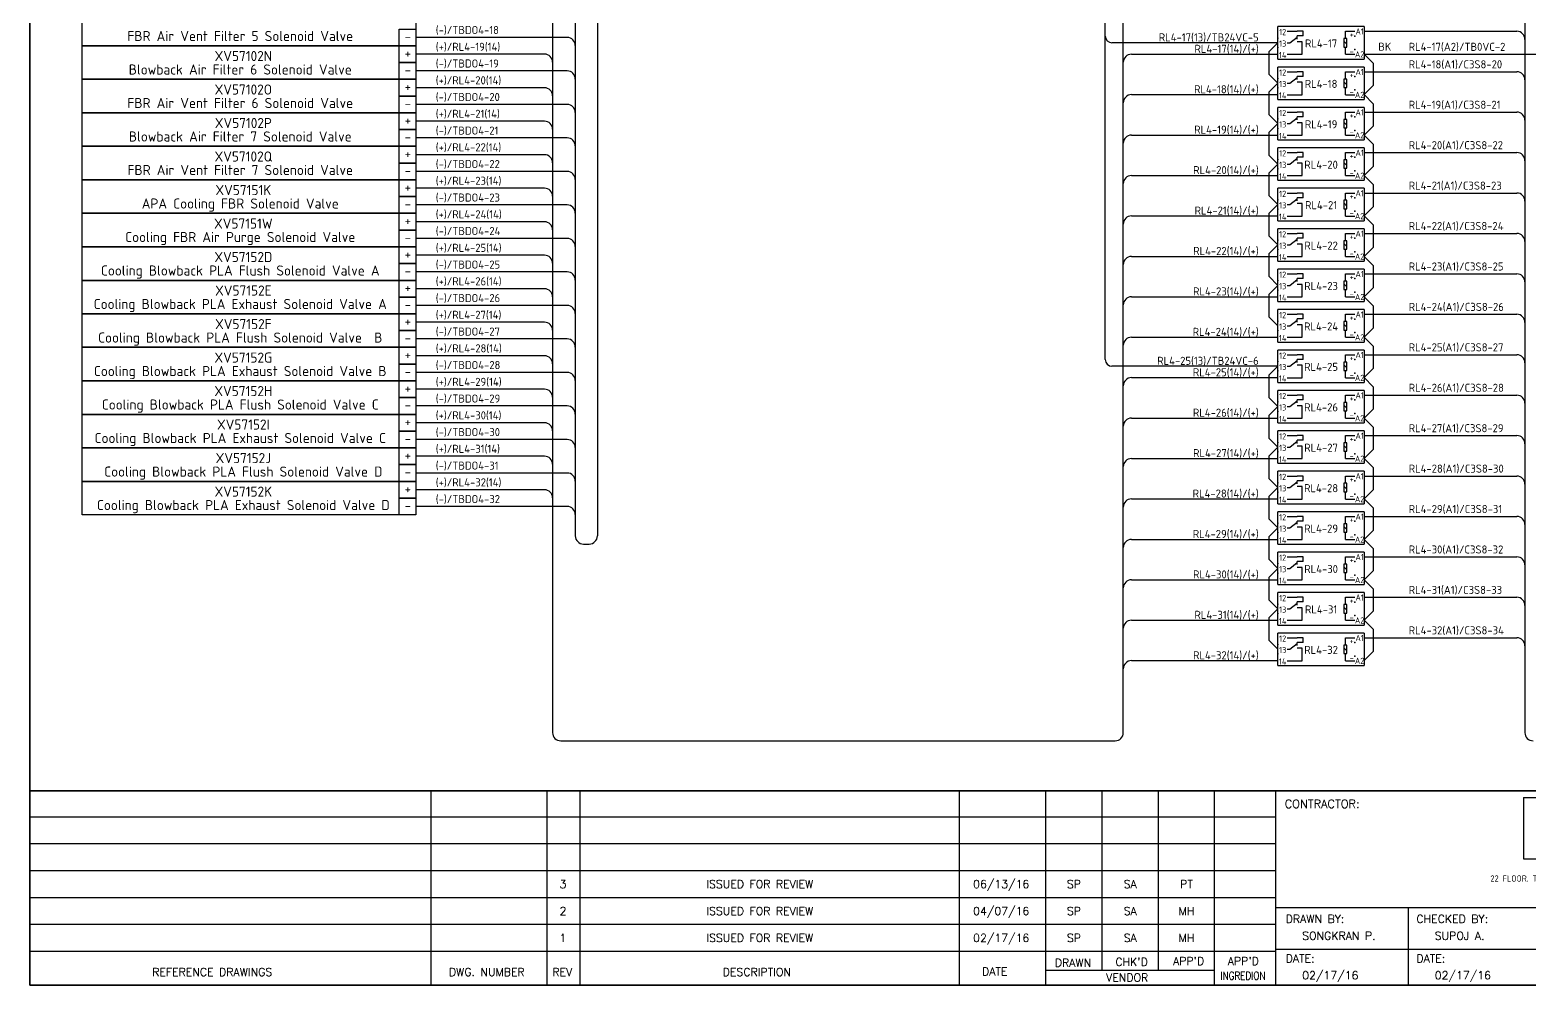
# Model space of a CAD drawing. Header units: inches. Extents: x 579627 to 667544, y 458630 to 507164.
# Drawn here: x 645913 to 648137, y 489908 to 491325 of the extents above; entities that cross this region are included whole.
import ezdxf
from ezdxf.enums import TextEntityAlignment as Align

# ---------------------------------------------------------------- set-up
doc = ezdxf.new("R2010")
doc.units = ezdxf.units.IN
doc.header["$MEASUREMENT"] = 0
for name, color, linetype in [('GT_1', 9, 'Continuous'), ('HELPPOINT', 7, 'Continuous'), ('MEMBER', 7, 'Continuous'), ('power', 7, 'Continuous')]:
    doc.layers.add(name, color=color, linetype=linetype)
doc.styles.add('HTX11', font='O8111901')
doc.styles.add('ISO3098B', font='ISO3098B.shx')
doc.styles.add('ROMANS', font='romans.shx', dxfattribs={"width": 0.85, "height": 25})

# ---------------------------------------------------------------- blocks, each defined once
blk = doc.blocks.new('TPA')
at = {"color": 0}
for p, q in [((565225.5, 502262.6), (565225.5, 502159)), ((565225.5, 502262.6), (565640.1, 502262.6)), ((565225.5, 502159), (565640.1, 502159))]:
    blk.add_line(p, q, dxfattribs=at)
at = {"layer": 'GT_1', "color": 4, "flags": 128}
for points in [[(563383.4, 501946.4), (563383.4, 502273.8)], [(563578.8, 501946.4), (563578.8, 502273.8)], [(563634.6, 501946.4), (563634.6, 502273.8)], [(564274, 501946.4), (564274, 502273.8)], [(564419.8, 501946.4), (564419.8, 502273.8)], [(564514.7, 501971.1), (564514.7, 502273.8)], [(564609.7, 501971.2), (564609.7, 502273.8)], [(564704.3, 501946.4), (564704.3, 502273.8)], [(564807.7, 501946.4), (564807.7, 502273.8)], [(564807.7, 502229.7), (562706.8, 502229.7)], [(564807.7, 502184.4), (562706.8, 502184.4)], [(564807.7, 502139.1), (562706.8, 502139.1)], [(564807.7, 502093.7), (562706.8, 502093.7)], [(565702.1, 502076.3), (564807.7, 502076.3)], [(565031.3, 501946.4), (565031.3, 502076.3)], [(564807.7, 502048.3), (562706.8, 502048.3)], [(564807.6, 502003), (562706.8, 502003)], [(565702.1, 502006.4), (564807.7, 502006.4)], [(564704.3, 501971.1), (564419.8, 501971.1)]]:
    blk.add_lwpolyline(points, dxfattribs=at)
at = {"layer": 'HELPPOINT', "color": 4, "lineweight": 35}
for p, q in [((562706.8, 501946.4), (562706.8, 505019.3)), ((562706.8, 501946.4), (562706.8, 505019.3)), ((567131, 501946.4), (562706.8, 501946.4)), ((567131, 501946.4), (562706.8, 501946.4))]:
    blk.add_line(p, q, dxfattribs=at)
at = {"layer": 'MEMBER', "color": 4, "lineweight": 35}
blk.add_line((562706.8, 502273.8), (567131, 502273.8), dxfattribs=at)
blk.add_line((562706.8, 502273.8), (567131, 502273.8), dxfattribs=at)
at = {"color": 4, "insert": (565640.9, 502148.9), "char_height": 10.5571, "width": 527.854, "attachment_point": 3, "style": 'ISO3098B'}
blk.add_mtext('ROCKWELL AUTOMATION THAI CO.,LTD.\\P22 FLOOR. TP&T BUILDING. 1 VIBHAVADEE 19, VIBHAVADEE-RANGSIT RD. CHATUCHAK, CHATUCHAK, BANGKOK 10900 THAILAND\\PTEL +66 (0) 2936-1500 FAX +66 (0) 2936-1511', dxfattribs=at)
at = {"style": 'HTX11'}
for tag, p in [('A', (566704.3, 502037.1)), ('B', (567038.2, 501963.3))]:
    blk.add_attdef(tag, text='', height=16.8, dxfattribs=at).set_placement(p, align=Align.MIDDLE_CENTER)
at = {"layer": 'MEMBER', "color": 4, "ltscale": 0.8, "style": 'ROMANS'}
for s, height, p in [('CONTRACTOR:', 14.035, (564822.6, 502244.9)), ('DRAWN BY:', 13.49, (564824.3, 502051.1)), ('CHECKED BY:', 13.495, (565044.7, 502051.1)), ('SONGKRAN P.', 13.495, (564852.1, 502022.7)), ('SUPOJ A.', 13.49, (565075.6, 502022.7)), ("APP'D", 13.49, (564634.3, 501980.1)), ("APP'D", 13.49, (564726.6, 501980.1)), ('DATE:', 13.49, (564824.3, 501984.5)), ('DATE:', 13.49, (565044.7, 501984.5)), ('REFERENCE DRAWINGS', 13.495, (562912.9, 501961.6)), ('DWG. NUMBER', 13.495, (563413.2, 501961.6)), ('REV', 13.49, (563587.7, 501961.6)), ('DESCRIPTION', 13.495, (563875, 501961.6)), ('DATE', 13.49, (564312.3, 501962.5)), ('DRAWN', 13.49, (564435, 501977.3)), ("CHK'D", 13.49, (564537, 501978.7)), ('02/17/16', 13.49, (564852.1, 501956)), ('02/17/16', 13.49, (565075.6, 501956)), ('VENDOR', 13.49, (564521.5, 501952.2))]:
    blk.add_text(s, height=height, dxfattribs=at).set_placement(p)
for s, height, p in [('3', 13.5, (563605.6, 502116.6)), ('ISSUED FOR REVIEW', 13.495, (563937.5, 502116.6)), ('06/13/16', 13.49, (564344.6, 502116.6)), ('SP', 13.49, (564467.2, 502116.6)), ('SA', 13.49, (564562.1, 502116.6)), ('PT', 13.49, (564657, 502116.6)), ('2', 13.5, (563605.6, 502071.2)), ('ISSUED FOR REVIEW', 13.495, (563937.5, 502071.2)), ('04/07/16', 13.49, (564344.6, 502071.2)), ('SP', 13.49, (564467.2, 502071.2)), ('SA', 13.49, (564562.1, 502071.2)), ('MH', 13.49, (564657, 502071.2)), ('1', 13.5, (563605.6, 502025.8)), ('ISSUED FOR REVIEW', 13.495, (563937.5, 502025.8)), ('02/17/16', 13.49, (564344.6, 502025.8)), ('SP', 13.49, (564467.2, 502025.8)), ('SA', 13.49, (564562.1, 502025.8)), ('MH', 13.49, (564657, 502025.8))]:
    blk.add_text(s, height=height, dxfattribs=at).set_placement(p, align=Align.MIDDLE_CENTER)
at = {"layer": 'MEMBER', "color": 4, "ltscale": 0.8, "style": 'ROMANS', "width": 0.8}
blk.add_text('INGREDION', height=13.49, dxfattribs=at).set_placement((564714.3, 501955.4))
blk = doc.blocks.new('700RL')
at = {"color": 1}
for p, q in [((625568.7, 491781.9), (625568.7, 491830)), ((625696.8, 491830), (625568.7, 491830)), ((625568.7, 491781.9), (625568.7, 491830)), ((625696.8, 491830), (625696.8, 491781.9)), ((625582.5, 491823), (625597.4, 491823)), ((625582.5, 491806), (625586.6, 491806)), ((625586.6, 491806), (625597.4, 491814.5)), ((625606.3, 491823), (625597.4, 491823)), ((625606.3, 491816.1), (625597.4, 491816.1)), ((625597.4, 491811.5), (625597.4, 491816.1)), ((625604.9, 491807.3), (625597.4, 491807.3)), ((625604.9, 491788.9), (625604.9, 491807.3)), ((625606.3, 491816.1), (625606.3, 491823)), ((625666.4, 491808.2), (625670.9, 491803.7)), ((625669.2, 491823), (625682.9, 491823)), ((625669.2, 491812.2), (625669.2, 491823)), ((625568.7, 491781.9), (625696.8, 491781.9)), ((625582.5, 491788.9), (625604.9, 491788.9)), ((625669.2, 491788.9), (625669.2, 491799.7)), ((625669.2, 491788.9), (625682.9, 491788.9))]:
    blk.add_line(p, q, dxfattribs=at)
blk.add_lwpolyline([(625670.9, 491799.7), (625670.9, 491812.2), (625666.4, 491812.2), (625666.4, 491799.7)], close=True, dxfattribs=at)
for p in [(625568.7, 491813), (625682.9, 491816), (625568.7, 491799), (625682.9, 491795.9)]:
    blk.add_point(p, dxfattribs=at)
at = {"color": 1, "style": 'ISO3098B'}
for s, p in [('12', (625575.8, 491821.8)), ('A1', (625690, 491822.7)), ('13', (625575.8, 491804.8)), ('+', (625678.2, 491818.4)), ('+', (625678.2, 491818.4)), ('14', (625575.8, 491787.8)), ('-', (625678.2, 491793.3)), ('A2', (625690, 491788.7))]:
    blk.add_text(s, height=9.12, dxfattribs=at).set_placement(p, align=Align.MIDDLE)

msp = doc.modelspace()

# ---------------------------------------------------------------- linework, layer by layer
at = {"color": 1}
for p, q in [((647508.3, 490836), (647508.3, 492337)), ((647764.6, 491306), (647518.3, 491306)), ((647764.6, 491306), (647751.1, 491292.6)), ((647751.1, 491292.6), (647751.1, 491259.4)), ((647764.6, 491246), (647751.1, 491259.4)), ((647764.6, 491246), (647751.1, 491232.6)), ((647751.1, 491232.6), (647751.1, 491199.4)), ((647764.6, 491186), (647751.1, 491199.4)), ((647764.6, 491186), (647751.1, 491172.6)), ((647751.1, 491172.6), (647751.1, 491139.4)), ((647764.6, 491126), (647751.1, 491139.4)), ((647764.6, 491126), (647751.1, 491112.6)), ((647751.1, 491112.6), (647751.1, 491079.4)), ((647764.6, 491066), (647751.1, 491079.4)), ((647764.6, 491066), (647751.1, 491052.6)), ((647751.1, 491052.6), (647751.1, 491019.4)), ((647764.6, 491006), (647751.1, 491019.4)), ((647764.6, 491006), (647751.1, 490992.6)), ((647751.1, 490992.6), (647751.1, 490959.4)), ((647764.6, 490946), (647751.1, 490959.4)), ((647764.6, 490946), (647751.1, 490932.6)), ((647751.1, 490932.6), (647751.1, 490899.4)), ((647764.6, 490886), (647751.1, 490899.4)), ((647764.6, 490826), (647518.3, 490826)), ((647764.6, 490826), (647751.1, 490812.6)), ((647751.1, 490812.6), (647751.1, 490779.4)), ((647764.6, 490766), (647751.1, 490779.4)), ((647764.6, 490766), (647751.1, 490752.6)), ((647751.1, 490752.6), (647751.1, 490719.4)), ((647764.6, 490706), (647751.1, 490719.4)), ((647764.6, 490706), (647751.1, 490692.6)), ((647751.1, 490692.6), (647751.1, 490659.4)), ((647764.6, 490646), (647751.1, 490659.4)), ((647764.6, 490646), (647751.1, 490632.6)), ((647751.1, 490632.6), (647751.1, 490599.4)), ((647764.6, 490586), (647751.1, 490599.4)), ((647764.6, 490586), (647751.1, 490572.6)), ((647751.1, 490572.6), (647751.1, 490539.4)), ((647764.6, 490526), (647751.1, 490539.4)), ((647764.6, 490526), (647751.1, 490512.6)), ((647751.1, 490512.6), (647751.1, 490479.4)), ((647764.6, 490466), (647751.1, 490479.4)), ((647764.6, 490466), (647751.1, 490452.6)), ((647751.1, 490452.6), (647751.1, 490419.4)), ((647764.6, 490406), (647751.1, 490419.4))]:
    msp.add_line(p, q, dxfattribs=at)
at = {"color": 4}
for p, q in [((648131.1, 492271), (648131.1, 490282.1)), ((647535.1, 490282.1), (647535.1, 492237)), ((646688.2, 492172.1), (646688.2, 490282.1)), ((647892.6, 491323), (648119.1, 491323)), ((646676.2, 491289.1), (646485.5, 491289.1)), ((647547.1, 491289), (647764.6, 491289)), ((647892.6, 491263), (648119.1, 491263)), ((646676.2, 491239.3), (646485.5, 491239.3)), ((647547.1, 491229), (647764.6, 491229)), ((646676.2, 491189.6), (646485.5, 491189.6)), ((647892.6, 491203), (648119.1, 491203)), ((647547.1, 491169), (647764.6, 491169)), ((646676.2, 491139.9), (646485.5, 491139.9)), ((647892.6, 491143), (648119.1, 491143)), ((647547.1, 491109), (647764.6, 491109)), ((646676.2, 491090.2), (646485.5, 491090.2)), ((647892.6, 491083), (648119.1, 491083)), ((647547.1, 491049), (647764.6, 491049)), ((646676.2, 491040.4), (646485.5, 491040.4)), ((647892.6, 491023), (648119.1, 491023)), ((646676.2, 490990.7), (646485.5, 490990.7)), ((647547.1, 490989), (647764.6, 490989)), ((647892.6, 490963), (648119.1, 490963)), ((646676.2, 490941), (646485.5, 490941)), ((647547.1, 490929), (647764.6, 490929)), ((647892.6, 490903), (648119.1, 490903)), ((646676.2, 490891.3), (646485.5, 490891.3)), ((647547.1, 490869), (647764.6, 490869)), ((646676.2, 490841.5), (646485.5, 490841.5)), ((647892.6, 490843), (648119.1, 490843)), ((647547.1, 490809), (647764.6, 490809)), ((646676.2, 490791.8), (646485.5, 490791.8)), ((647892.6, 490783), (648119.1, 490783)), ((646676.2, 490742.1), (646485.5, 490742.1)), ((647547.1, 490749), (647764.6, 490749)), ((647892.6, 490723), (648119.1, 490723)), ((646676.2, 490692.4), (646485.5, 490692.4)), ((647547.1, 490689), (647764.6, 490689)), ((647892.6, 490663), (648119.1, 490663)), ((646676.2, 490642.7), (646485.5, 490642.7)), ((647547.1, 490629), (647764.6, 490629)), ((647892.6, 490603), (648119.1, 490603)), ((647547.1, 490569), (647764.6, 490569)), ((647892.6, 490543), (648119.1, 490543)), ((647547.1, 490509), (647764.6, 490509)), ((647892.6, 490483), (648119.1, 490483)), ((647547.1, 490449), (647764.6, 490449)), ((647892.6, 490423), (648119.1, 490423)), ((647547.1, 490389), (647764.6, 490389)), ((646700.2, 490270.1), (647523.1, 490270.1))]:
    msp.add_line(p, q, dxfattribs=at)
at = {"color": 0}
for p, q in [((646721.9, 492147.2), (646721.9, 490574.1)), ((646754.6, 492147.2), (646754.6, 490574.1)), ((646709.9, 491313.9), (646485.5, 491313.9)), ((647892.6, 491289), (647906, 491275.6)), ((647892.6, 491289), (648165.1, 491289)), ((647906, 491275.6), (647906, 491242.4)), ((646709.9, 491264.2), (646485.5, 491264.2)), ((647892.6, 491229), (647906, 491242.4)), ((647892.6, 491229), (647906, 491215.6)), ((646709.9, 491214.5), (646485.5, 491214.5)), ((647906, 491215.6), (647906, 491182.4)), ((647892.6, 491169), (647906, 491182.4)), ((646709.9, 491164.8), (646485.5, 491164.8)), ((647892.6, 491169), (647906, 491155.6)), ((647906, 491155.6), (647906, 491122.4)), ((646709.9, 491115), (646485.5, 491115)), ((647892.6, 491109), (647906, 491122.4)), ((647892.6, 491109), (647906, 491095.6)), ((647906, 491095.6), (647906, 491062.4)), ((646709.9, 491065.3), (646485.5, 491065.3)), ((647892.6, 491049), (647906, 491062.4)), ((647892.6, 491049), (647906, 491035.6)), ((647906, 491035.6), (647906, 491002.4)), ((646709.9, 491015.6), (646485.5, 491015.6)), ((647892.6, 490989), (647906, 491002.4)), ((647892.6, 490989), (647906, 490975.6)), ((646709.9, 490965.9), (646485.5, 490965.9)), ((647906, 490975.6), (647906, 490942.4)), ((647892.6, 490929), (647906, 490942.4)), ((646709.9, 490916.1), (646485.5, 490916.1)), ((647892.6, 490929), (647906, 490915.6)), ((647906, 490915.6), (647906, 490882.4)), ((647892.6, 490869), (647906, 490882.4)), ((646709.9, 490866.4), (646485.5, 490866.4)), ((647892.6, 490869), (647906, 490855.6)), ((647906, 490855.6), (647906, 490822.4)), ((646709.9, 490816.7), (646485.5, 490816.7)), ((647892.6, 490809), (647906, 490822.4)), ((647892.6, 490809), (647906, 490795.6)), ((647906, 490795.6), (647906, 490762.4)), ((646709.9, 490767), (646485.5, 490767)), ((647892.6, 490749), (647906, 490762.4)), ((647892.6, 490749), (647906, 490735.6)), ((646709.9, 490717.2), (646485.5, 490717.2)), ((647906, 490735.6), (647906, 490702.4)), ((647892.6, 490689), (647906, 490702.4)), ((647892.6, 490689), (647906, 490675.6)), ((647906, 490675.6), (647906, 490642.4)), ((646709.9, 490667.5), (646485.5, 490667.5)), ((647892.6, 490629), (647906, 490642.4)), ((647892.6, 490629), (647906, 490615.6)), ((646709.9, 490617.8), (646485.5, 490617.8)), ((647906, 490615.6), (647906, 490582.4)), ((647892.6, 490569), (647906, 490582.4)), ((646733.9, 490562.1), (646742.6, 490562.1)), ((647892.6, 490569), (647906, 490555.6)), ((647906, 490555.6), (647906, 490522.4)), ((647892.6, 490509), (647906, 490522.4)), ((647892.6, 490509), (647906, 490495.6)), ((647906, 490495.6), (647906, 490462.4)), ((647892.6, 490449), (647906, 490462.4)), ((647892.6, 490449), (647906, 490435.6)), ((647906, 490435.6), (647906, 490402.4)), ((647892.6, 490389), (647906, 490402.4))]:
    msp.add_line(p, q, dxfattribs=at)
at = {"color": 2}
for points in [[(645990.2, 491351.2), (646485.5, 491351.2), (646485.5, 491301.5), (645990.2, 491301.5)], [(645990.2, 491301.5), (646485.5, 491301.5), (646485.5, 491251.8), (645990.2, 491251.8)], [(645990.2, 491251.8), (646485.5, 491251.8), (646485.5, 491202), (645990.2, 491202)], [(645990.2, 491202), (646485.5, 491202), (646485.5, 491152.3), (645990.2, 491152.3)], [(645990.2, 491152.3), (646485.5, 491152.3), (646485.5, 491102.6), (645990.2, 491102.6)], [(645990.2, 491102.6), (646485.5, 491102.6), (646485.5, 491052.9), (645990.2, 491052.9)], [(645990.2, 491052.9), (646485.5, 491052.9), (646485.5, 491003.2), (645990.2, 491003.2)], [(645990.2, 491003.2), (646485.5, 491003.2), (646485.5, 490953.4), (645990.2, 490953.4)], [(645990.2, 490953.4), (646485.5, 490953.4), (646485.5, 490903.7), (645990.2, 490903.7)], [(645990.2, 490903.7), (646485.5, 490903.7), (646485.5, 490854), (645990.2, 490854)], [(645990.2, 490854), (646485.5, 490854), (646485.5, 490804.3), (645990.2, 490804.3)], [(645990.2, 490804.3), (646485.5, 490804.3), (646485.5, 490754.5), (645990.2, 490754.5)], [(645990.2, 490754.5), (646485.5, 490754.5), (646485.5, 490704.8), (645990.2, 490704.8)], [(645990.2, 490704.8), (646485.5, 490704.8), (646485.5, 490655.1), (645990.2, 490655.1)], [(645990.2, 490655.1), (646485.5, 490655.1), (646485.5, 490605.4), (645990.2, 490605.4)]]:
    msp.add_lwpolyline(points, close=True, dxfattribs=at)
at = {"color": 0}
for points in [[(646460.7, 491326.4), (646485.5, 491326.4), (646485.5, 491301.5), (646460.7, 491301.5)], [(646460.7, 491276.6), (646485.5, 491276.6), (646485.5, 491251.8), (646460.7, 491251.8)], [(646460.7, 491226.9), (646485.5, 491226.9), (646485.5, 491202), (646460.7, 491202)], [(646460.7, 491177.2), (646485.5, 491177.2), (646485.5, 491152.3), (646460.7, 491152.3)], [(646460.7, 491127.5), (646485.5, 491127.5), (646485.5, 491102.6), (646460.7, 491102.6)], [(646460.7, 491077.7), (646485.5, 491077.7), (646485.5, 491052.9), (646460.7, 491052.9)], [(646460.7, 491028), (646485.5, 491028), (646485.5, 491003.2), (646460.7, 491003.2)], [(646460.7, 490978.3), (646485.5, 490978.3), (646485.5, 490953.4), (646460.7, 490953.4)], [(646460.7, 490928.6), (646485.5, 490928.6), (646485.5, 490903.7), (646460.7, 490903.7)], [(646460.7, 490878.8), (646485.5, 490878.8), (646485.5, 490854), (646460.7, 490854)], [(646460.7, 490829.1), (646485.5, 490829.1), (646485.5, 490804.3), (646460.7, 490804.3)], [(646460.7, 490779.4), (646485.5, 490779.4), (646485.5, 490754.5), (646460.7, 490754.5)], [(646460.7, 490729.7), (646485.5, 490729.7), (646485.5, 490704.8), (646460.7, 490704.8)], [(646460.7, 490679.9), (646485.5, 490679.9), (646485.5, 490655.1), (646460.7, 490655.1)], [(646460.7, 490630.2), (646485.5, 490630.2), (646485.5, 490605.4), (646460.7, 490605.4)]]:
    msp.add_lwpolyline(points, close=True, dxfattribs=at)
at = {"color": 1}
for points in [[(646460.7, 491301.5), (646485.5, 491301.5), (646485.5, 491276.6), (646460.7, 491276.6)], [(646460.7, 491251.8), (646485.5, 491251.8), (646485.5, 491226.9), (646460.7, 491226.9)], [(646460.7, 491202), (646485.5, 491202), (646485.5, 491177.2), (646460.7, 491177.2)], [(646460.7, 491152.3), (646485.5, 491152.3), (646485.5, 491127.5), (646460.7, 491127.5)], [(646460.7, 491102.6), (646485.5, 491102.6), (646485.5, 491077.7), (646460.7, 491077.7)], [(646460.7, 491052.9), (646485.5, 491052.9), (646485.5, 491028), (646460.7, 491028)], [(646460.7, 491003.2), (646485.5, 491003.2), (646485.5, 490978.3), (646460.7, 490978.3)], [(646460.7, 490953.4), (646485.5, 490953.4), (646485.5, 490928.6), (646460.7, 490928.6)], [(646460.7, 490903.7), (646485.5, 490903.7), (646485.5, 490878.8), (646460.7, 490878.8)], [(646460.7, 490854), (646485.5, 490854), (646485.5, 490829.1), (646460.7, 490829.1)], [(646460.7, 490804.3), (646485.5, 490804.3), (646485.5, 490779.4), (646460.7, 490779.4)], [(646460.7, 490754.5), (646485.5, 490754.5), (646485.5, 490729.7), (646460.7, 490729.7)], [(646460.7, 490704.8), (646485.5, 490704.8), (646485.5, 490679.9), (646460.7, 490679.9)], [(646460.7, 490655.1), (646485.5, 490655.1), (646485.5, 490630.2), (646460.7, 490630.2)]]:
    msp.add_lwpolyline(points, close=True, dxfattribs=at)
for centre in [(647518.3, 491316), (647518.3, 490836)]:
    msp.add_arc(centre, 10, 180, 270, dxfattribs=at)
at = {"color": 4}
for centre, start, end in [((648119.1, 491311), 0, 90), ((646676.2, 491277.1), 0, 90), ((647547.1, 491277), 90, 180), ((648119.1, 491251), 0, 90), ((646676.2, 491227.3), 0, 90), ((647547.1, 491217), 90, 180), ((646676.2, 491177.6), 0, 90), ((648119.1, 491191), 0, 90), ((647547.1, 491157), 90, 180), ((646676.2, 491127.9), 0, 90), ((648119.1, 491131), 0, 90), ((647547.1, 491097), 90, 180), ((646676.2, 491078.2), 0, 90), ((648119.1, 491071), 0, 90), ((647547.1, 491037), 90, 180), ((646676.2, 491028.4), 0, 90), ((648119.1, 491011), 0, 90), ((646676.2, 490978.7), 0, 90), ((647547.1, 490977), 90, 180), ((648119.1, 490951), 0, 90), ((646676.2, 490929), 0, 90), ((647547.1, 490917), 90, 180), ((648119.1, 490891), 0, 90), ((646676.2, 490879.3), 0, 90), ((647547.1, 490857), 90, 180), ((646676.2, 490829.5), 0, 90), ((648119.1, 490831), 0, 90), ((647547.1, 490797), 90, 180), ((646676.2, 490779.8), 0, 90), ((648119.1, 490771), 0, 90), ((646676.2, 490730.1), 0, 90), ((647547.1, 490737), 90, 180), ((648119.1, 490711), 0, 90), ((646676.2, 490680.4), 0, 90), ((647547.1, 490677), 90, 180), ((648119.1, 490651), 0, 90), ((646676.2, 490630.7), 0, 90), ((647547.1, 490617), 90, 180), ((648119.1, 490591), 0, 90), ((647547.1, 490557), 90, 180), ((648119.1, 490531), 0, 90), ((647547.1, 490497), 90, 180), ((648119.1, 490471), 0, 90), ((647547.1, 490437), 90, 180), ((648119.1, 490411), 0, 90), ((647547.1, 490377), 90, 180), ((646700.2, 490282.1), 180, 270), ((647523.1, 490282.1), 270, 0), ((648143.1, 490282.1), 180, 270)]:
    msp.add_arc(centre, 12, start, end, dxfattribs=at)
at = {"color": 0}
for centre, start, end in [((646709.9, 491301.9), 0, 90), ((646709.9, 491252.2), 0, 90), ((646709.9, 491202.5), 0, 90), ((646709.9, 491152.8), 0, 90), ((646709.9, 491103), 0, 90), ((646709.9, 491053.3), 0, 90), ((646709.9, 491003.6), 0, 90), ((646709.9, 490953.9), 0, 90), ((646709.9, 490904.1), 0, 90), ((646709.9, 490854.4), 0, 90), ((646709.9, 490804.7), 0, 90), ((646709.9, 490755), 0, 90), ((646709.9, 490705.2), 0, 90), ((646709.9, 490655.5), 0, 90), ((646709.9, 490605.8), 0, 90), ((646733.9, 490574.1), 180, 270), ((646742.6, 490574.1), 270, 360)]:
    msp.add_arc(centre, 12, start, end, dxfattribs=at)

# ---------------------------------------------------------------- block references
at = {"xscale": 0.8800000000046566, "yscale": 0.8800000000046566, "zscale": 0.8800000000000001}
msp.add_blockref('TPA', (150730.7, 48194.8), dxfattribs=at)
at = {"color": 0}
for p in [(22195.8, -500), (22195.8, -560), (22195.8, -620), (22195.8, -680), (22195.8, -740), (22195.8, -800), (22195.8, -860), (22195.8, -920), (22195.8, -980), (22195.8, -1040), (22195.8, -1100), (22195.8, -1160), (22195.8, -1220), (22195.8, -1280), (22195.8, -1340), (22195.8, -1400)]:
    msp.add_blockref('700RL', p, dxfattribs=at)

# ---------------------------------------------------------------- texts
at = {"color": 4, "style": 'ISO3098B'}
for s, p in [('FBR Air Vent Filter 5 Solenoid Valve ', (646229.3, 491316)), ('XV57102N', (646229.3, 491286.3)), ('Blowback Air Filter 6 Solenoid Valve ', (646229.3, 491266.3)), ('XV57102O', (646229.3, 491236.6)), ('FBR Air Vent Filter 6 Solenoid Valve ', (646229.3, 491216.6)), ('XV57102P', (646229.3, 491186.9)), ('Blowback Air Filter 7 Solenoid Valve ', (646229.3, 491166.9)), ('XV57102Q', (646229.3, 491137.2)), ('FBR Air Vent Filter 7 Solenoid Valve ', (646229.3, 491117.2)), ('XV57151K', (646229.3, 491087.4)), ('APA Cooling FBR Solenoid Valve ', (646229.3, 491067.4)), ('XV57151W', (646229.3, 491037.7)), ('Cooling FBR Air Purge Solenoid Valve ', (646229.3, 491017.7)), ('XV57152D', (646229.3, 490988)), ('Cooling Blowback PLA Flush Solenoid Valve A ', (646229.3, 490968)), ('XV57152E', (646229.3, 490938.3)), ('Cooling Blowback PLA Exhaust Solenoid Valve A ', (646229.3, 490918.3)), ('XV57152F', (646229.3, 490888.5)), ('Cooling Blowback PLA Flush Solenoid Valve  B ', (646229.3, 490868.5)), ('Cooling Blowback PLA Exhaust Solenoid Valve B ', (646229.3, 490818.8)), ('XV57152G', (646229.3, 490838.8)), ('XV57152H', (646229.3, 490789.1)), ('Cooling Blowback PLA Flush Solenoid Valve C ', (646229.3, 490769.1)), ('XV57152I', (646229.3, 490739.4)), ('Cooling Blowback PLA Exhaust Solenoid Valve C ', (646229.3, 490719.4)), ('XV57152J', (646229.3, 490689.6)), ('Cooling Blowback PLA Flush Solenoid Valve D', (646229.3, 490669.6)), ('XV57152K', (646229.3, 490639.9)), ('Cooling Blowback PLA Exhaust Solenoid Valve D', (646229.3, 490619.9))]:
    msp.add_text(s, height=15, dxfattribs=at).set_placement(p, align=Align.MIDDLE_CENTER)
at = {"color": 0, "style": 'ISO3098B'}
for s, p in [('(-)/TBDO4-18', (646514.8, 491318.9)), ('BK', (647913.5, 491294.2)), ('RL4-17(A2)/TB0VC-2', (647958.6, 491294)), ('(-)/TBDO4-19', (646514.8, 491269.2)), ('(-)/TBDO4-20', (646514.8, 491219.5)), ('(-)/TBDO4-21', (646514.8, 491169.7)), ('(-)/TBDO4-22', (646514.8, 491120)), ('(-)/TBDO4-23', (646514.8, 491070.3)), ('(-)/TBDO4-24', (646514.8, 491020.6)), ('(-)/TBDO4-25', (646514.8, 490970.8)), ('(-)/TBDO4-26', (646514.8, 490921.1)), ('(-)/TBDO4-27', (646514.8, 490871.4)), ('(-)/TBDO4-28', (646514.8, 490821.7)), ('(-)/TBDO4-29', (646514.8, 490772)), ('(-)/TBDO4-30', (646514.8, 490722.2)), ('(-)/TBDO4-31', (646514.8, 490672.5)), ('(-)/TBDO4-32', (646514.8, 490622.8))]:
    msp.add_text(s, height=12, dxfattribs=at).set_placement(p)
at = {"color": 1, "style": 'ISO3098B'}
for s, p in [('RL4-17(13)/TB24VC-5', (647736, 491308)), ('RL4-25(13)/TB24VC-6', (647736, 490828))]:
    msp.add_text(s, height=12, dxfattribs=at).set_placement(p, align=Align.RIGHT)
at = {"color": 4, "style": 'ISO3098B'}
for s, p in [('(+)/RL4-19(14)', (646514.8, 491294)), ('RL4-18(A1)/C3S8-20', (647958.6, 491268)), ('(+)/RL4-20(14)', (646514.8, 491244.3)), ('(+)/RL4-21(14)', (646514.8, 491194.6)), ('RL4-19(A1)/C3S8-21', (647958.6, 491208)), ('RL4-20(A1)/C3S8-22', (647958.6, 491148)), ('(+)/RL4-22(14)', (646514.8, 491144.9)), ('(+)/RL4-23(14)', (646514.8, 491095.2)), ('RL4-21(A1)/C3S8-23', (647958.6, 491088)), ('(+)/RL4-24(14)', (646514.8, 491045.4)), ('RL4-22(A1)/C3S8-24', (647958.6, 491028)), ('(+)/RL4-25(14)', (646514.8, 490995.7)), ('RL4-23(A1)/C3S8-25', (647958.6, 490968)), ('(+)/RL4-26(14)', (646514.8, 490946)), ('RL4-24(A1)/C3S8-26', (647958.6, 490908)), ('(+)/RL4-27(14)', (646514.8, 490896.3)), ('(+)/RL4-28(14)', (646514.8, 490846.5)), ('RL4-25(A1)/C3S8-27', (647958.6, 490848)), ('(+)/RL4-29(14)', (646514.8, 490796.8)), ('RL4-26(A1)/C3S8-28', (647958.6, 490788)), ('(+)/RL4-30(14)', (646514.8, 490747.1)), ('RL4-27(A1)/C3S8-29', (647958.6, 490728)), ('(+)/RL4-31(14)', (646514.8, 490697.4)), ('RL4-28(A1)/C3S8-30', (647958.6, 490668)), ('(+)/RL4-32(14)', (646514.8, 490647.6)), ('RL4-29(A1)/C3S8-31', (647958.6, 490608)), ('RL4-30(A1)/C3S8-32', (647958.6, 490548)), ('RL4-31(A1)/C3S8-33', (647958.6, 490488)), ('RL4-32(A1)/C3S8-34', (647958.6, 490428))]:
    msp.add_text(s, height=12, dxfattribs=at).set_placement(p)
for s, p in [('RL4-17(14)/(+)', (647736, 491291)), ('RL4-18(14)/(+)', (647736, 491231)), ('RL4-19(14)/(+)', (647736, 491171)), ('RL4-20(14)/(+)', (647736, 491111)), ('RL4-21(14)/(+)', (647736, 491051)), ('RL4-22(14)/(+)', (647736, 490991)), ('RL4-23(14)/(+)', (647736, 490931)), ('RL4-24(14)/(+)', (647736, 490871)), ('RL4-25(14)/(+)', (647736, 490811)), ('RL4-26(14)/(+)', (647736, 490751)), ('RL4-27(14)/(+)', (647736, 490691)), ('RL4-28(14)/(+)', (647736, 490631)), ('RL4-29(14)/(+)', (647736, 490571)), ('RL4-30(14)/(+)', (647736, 490511)), ('RL4-31(14)/(+)', (647736, 490451)), ('RL4-32(14)/(+)', (647736, 490391))]:
    msp.add_text(s, height=12, dxfattribs=at).set_placement(p, align=Align.RIGHT)
at = {"color": 0, "style": 'ISO3098B'}
for s, p in [('RL4-17', (647828.6, 491305)), ('RL4-18', (647828.6, 491245)), ('RL4-19', (647828.6, 491185)), ('RL4-20', (647828.6, 491125)), ('RL4-21', (647828.6, 491065)), ('RL4-22', (647828.6, 491005)), ('RL4-23', (647828.6, 490945)), ('RL4-24', (647828.6, 490885)), ('RL4-25', (647828.6, 490825)), ('RL4-26', (647828.6, 490765)), ('RL4-27', (647828.6, 490705)), ('RL4-28', (647828.6, 490645)), ('RL4-29', (647828.6, 490585)), ('RL4-30', (647828.6, 490525)), ('RL4-31', (647828.6, 490465)), ('RL4-32', (647828.6, 490405))]:
    msp.add_text(s, height=12, dxfattribs=at).set_placement(p, align=Align.MIDDLE_CENTER)
at = {"layer": 'power', "color": 0, "style": 'ISO3098B'}
for p in [(646473.4, 491315.6), (646473.4, 491265.9), (646473.4, 491216.2), (646473.4, 491166.5), (646473.4, 491116.7), (646473.4, 491067), (646473.4, 491017.3), (646473.4, 490967.6), (646473.4, 490917.8), (646473.4, 490868.1), (646473.4, 490818.4), (646473.4, 490768.7), (646473.4, 490718.9), (646473.4, 490669.2), (646473.4, 490619.5)]:
    msp.add_text('-', height=15, dxfattribs=at).set_placement(p, align=Align.MIDDLE_CENTER)
at = {"layer": 'power', "color": 1, "style": 'ISO3098B'}
for p in [(646473.4, 491290.7), (646473.4, 491241), (646473.4, 491191.3), (646473.4, 491141.5), (646473.4, 491091.8), (646473.4, 491042.1), (646473.4, 490992.4), (646473.4, 490942.7), (646473.4, 490892.9), (646473.4, 490843.2), (646473.4, 490793.5), (646473.4, 490743.8), (646473.4, 490694), (646473.4, 490644.3)]:
    msp.add_text('+', height=15, dxfattribs=at).set_placement(p, align=Align.MIDDLE_CENTER)

doc.saveas('drawing.dxf')
